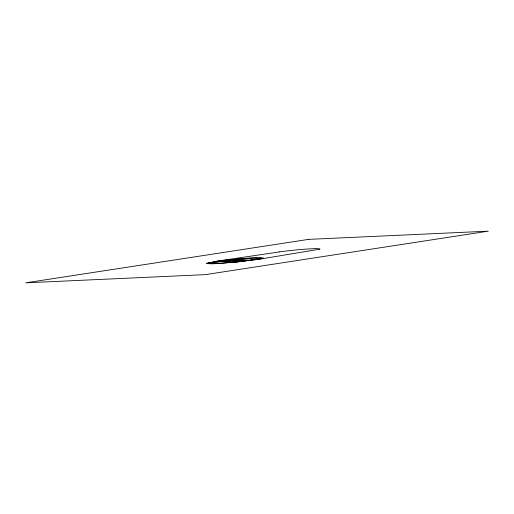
<?xml version="1.0" encoding="UTF-8"?>
<svg xmlns="http://www.w3.org/2000/svg" width="514" height="514" viewBox="0 0 514 514"><rect width="100%" height="100%" fill="white"/><g stroke="black" fill="none" stroke-linecap="round" stroke-linejoin="round"><path stroke-width="0.77" d="M212.892 262.121L217.949 261.003L279.455 251.905M213.181 262.082L217.178 261.208A12.297 0.642 -6.3 0 1 220.872 260.675L244.234 258.407A50.758 2.654 -6.3 0 1 260.482 257.694M249.502 260.38L257.353 259.416A11.713 0.61 -6.3 0 0 260.373 258.947L263.605 258.047L260.534 257.687M249.251 260.425L260.688 258.998L319.535 249.226A22.494 1.176 -6.3 0 0 320.004 248.917L317.331 248.609A34.611 1.812 -6.3 0 0 315.21 248.628A36.173 1.895 -6.3 0 0 307.7 249.001L303.054 249.335A29.825 1.561 -6.3 0 0 297.034 249.862L286.594 250.96A17.129 0.899 -6.3 0 0 279.443 251.905M233.581 262.346L244.76 261.041A8.783 0.463 -6.3 0 0 246.476 260.759L248.725 260.09L242.826 259.84A49.505 2.589 -6.3 0 0 238.31 260.026L211.048 262.487A9.117 0.475 -6.3 0 0 208.298 262.937L206.416 263.547L211.318 263.81A46.453 2.429 -6.3 0 0 220.866 263.361L243.353 261.292L259.904 258.388L255.811 258.067A43.549 2.281 -6.3 0 0 253.408 258.124A46.446 2.429 -6.3 0 0 247.356 258.413L227.015 260.155A11.693 0.61 -6.3 0 0 220.705 260.958L208.588 262.795L206.493 263.611M245.467 260.212L242.133 260.097A38.447 2.011 -6.3 0 0 240.636 260.129A39.841 2.088 -6.3 0 0 239.518 260.168A41.358 2.165 -6.3 0 0 234.268 260.431L214.685 262.211A8.057 0.424 -6.3 0 0 212.597 262.5L209.095 263.303L213.702 263.56A40.317 2.107 -6.3 0 0 221.046 263.219L237.661 261.767L245.731 260.347L235.849 260.99A36.141 1.889 -6.3 0 1 227.374 261.388L223.982 261.26M308.561 239.376L25.7 282.835L205.439 274.624L488.3 231.165L308.561 239.376"/></g></svg>
